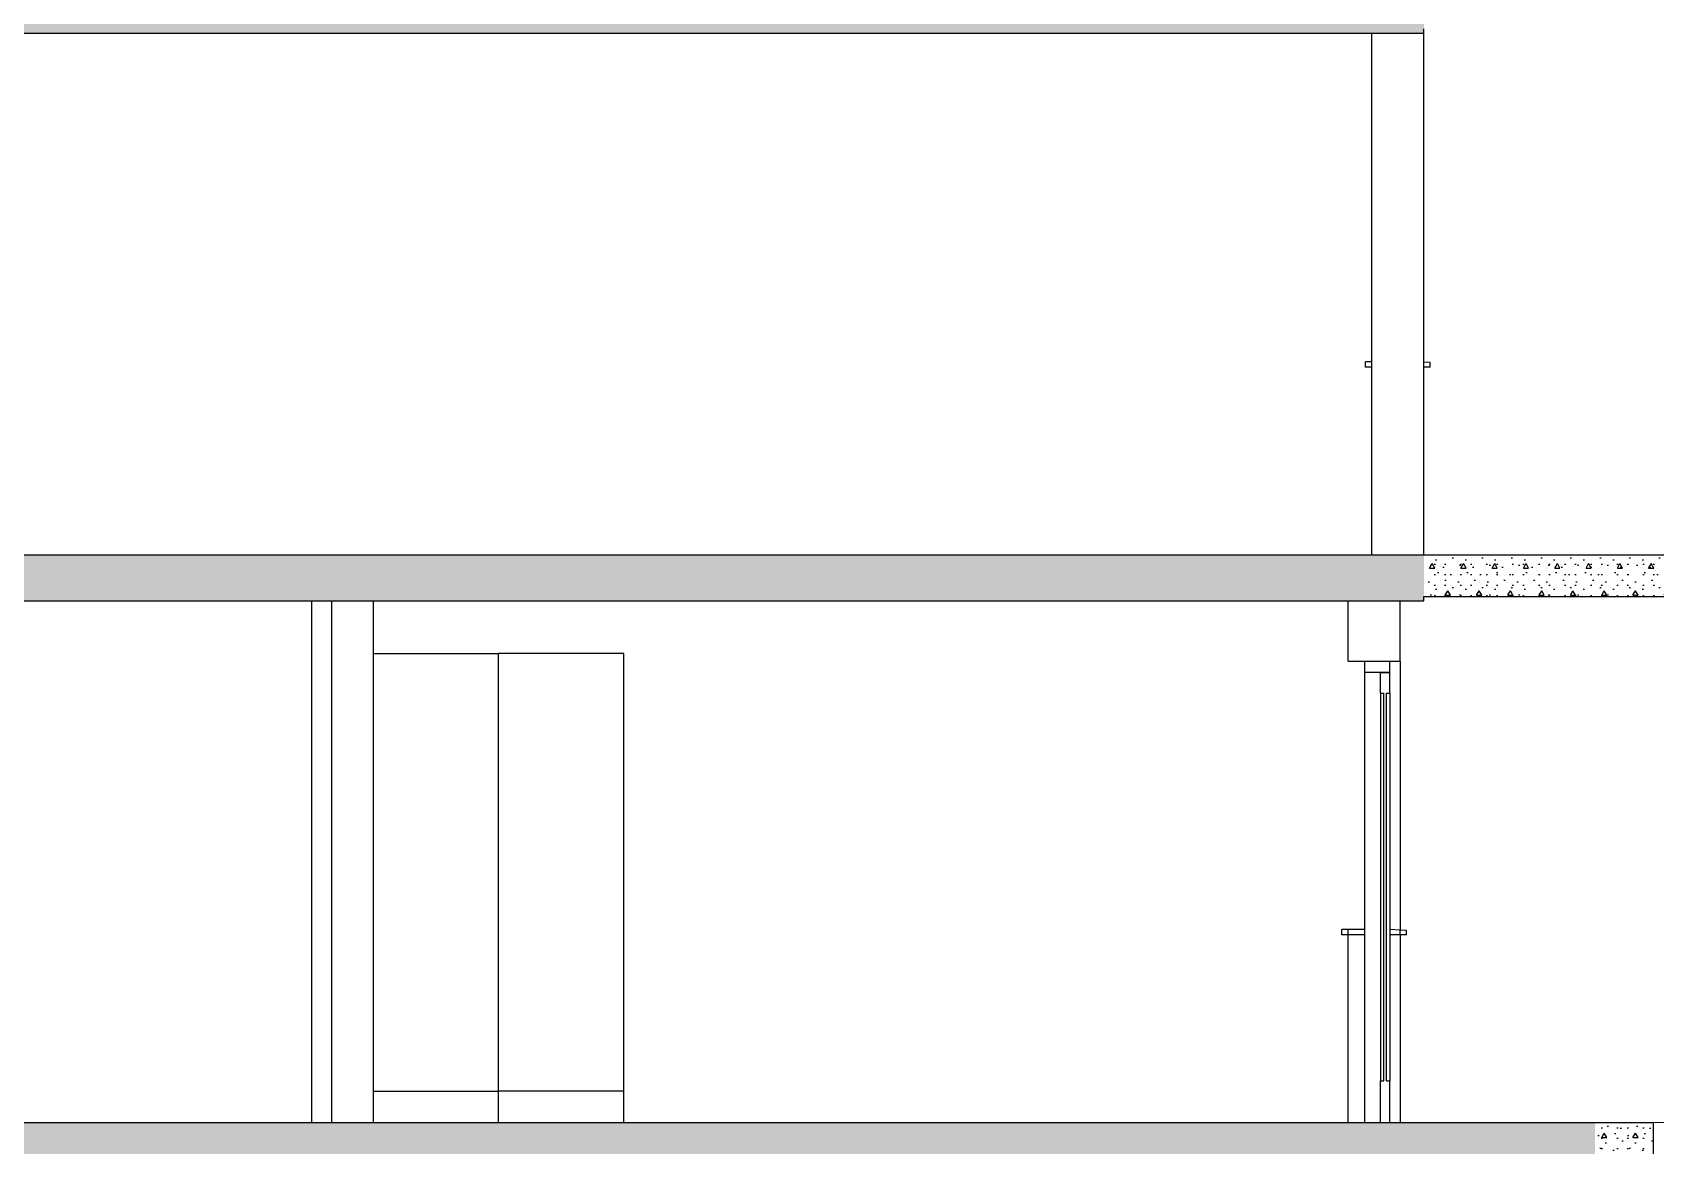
# Model space of a CAD drawing. Header units: millimetres. Extents: x 15 to 2176, y 3 to 641.
# Drawn here: x 1876.1 to 2031.6, y 146.3 to 252.9 of the extents above; entities that cross this region are included whole.
import ezdxf
from ezdxf.xclip import XClip

# ---------------------------------------------------------------- set-up
doc = ezdxf.new("R2010")
doc.units = ezdxf.units.MM
doc.header["$MEASUREMENT"] = 0
doc.header["$XCLIPFRAME"] = 0
for name, color, linetype in [('A--------P-', 7, 'Continuous'), ('A-01SB-----', 3, 'Continuous'), ('A-01SC-----', 7, 'Continuous'), ('A-01SF-----', 7, 'Continuous'), ('A-01SJ-----', 1, 'Continuous'), ('A-27B------', 7, 'Continuous'), ('A-46---B---', 1, 'Continuous')]:
    doc.layers.add(name, color=color, linetype=linetype)
doc.layers.add('A-L-10--EF-', color=4, linetype='Continuous', lineweight=0)
pattern_1 = [(0, (2027.966, 92.474), (0, 5.19615), [0.5, -2.5]), (0, (2029.466, 95.072), (0, 5.19615), [0.5, -2.5]), (60, (2027.966, 92.474), (-4.5, 2.59808), [0.5, -2.5]), (60, (2030.966, 92.474), (-4.5, 2.59808), [0.5, -2.5]), (120, (2028.466, 92.474), (4.5, 2.59808), [0.5, -2.5]), (120, (2031.466, 92.474), (4.5, 2.59808), [0.5, -2.5]), (0, (2027.9658, 92.9741), (0, 1), [0, -1, 0, -1.5]), (45, (2028.4658, 92.9741), (-0.7071068, 0.7071068), [0, -0.75, 0, -1.25])]

# ---------------------------------------------------------------- blocks, each defined once
blk = doc.blocks.new('Drawing_4_4', base_point=(1874.47, 329.56))
at = {"layer": 'A-01SC-----', "linetype": 'Continuous'}
h = blk.add_hatch(dxfattribs=at)
h.set_pattern_fill('FALSAD_PLÅT__LIGGANDE_60_AF', color=256, style=0, pattern_type=2)
h.set_pattern_definition([(0, (2027.966, 92.474), (0, 12), [])])
h.paths.add_polyline_path([(2006.17, 191.63), (2006.17, 192.67), (2003.77, 192.67), (2003.77, 191.63)])
h = blk.add_hatch(dxfattribs=at)
h.set_pattern_fill('BETONG__STD__0004', color=256, style=0, pattern_type=2)
h.set_pattern_definition(pattern_1)
h.paths.add_polyline_path([(2025.83, 148.47), (2025.83, 92.47), (2031.43, 92.47), (2031.43, 148.47)])
at = {"layer": 'A-01SF-----', "linetype": 'Continuous'}
h = blk.add_hatch(dxfattribs=at)
h.set_pattern_fill('BETONG__STD__0004', color=256, style=0, pattern_type=2)
h.set_pattern_definition(pattern_1)
h.paths.add_polyline_path([(2009.43, 252.87), (2009.43, 257.27), (1763.57, 257.27), (1763.57, 252.87)])
h = blk.add_hatch(dxfattribs=at)
h.set_pattern_fill('BETONG__STD__0004', color=256, style=0, pattern_type=2)
h.set_pattern_definition(pattern_1)
h.paths.add_polyline_path([(2009.43, 198.47), (2009.43, 202.87), (1763.57, 202.87), (1763.57, 198.47)])
h = blk.add_hatch(dxfattribs=at)
h.set_pattern_fill('BETONG__STD__0004', color=256, style=0, pattern_type=2)
h.set_pattern_definition(pattern_1)
h.paths.add_polyline_path([(2025.83, 144.07), (2025.83, 148.47), (1763.57, 148.47), (1763.57, 144.07)])
at = {"layer": 'A-01SJ-----', "linetype": 'Continuous'}
h = blk.add_hatch(dxfattribs=at)
h.set_pattern_fill('BETONG__STD__0004', color=256, style=0, pattern_type=2)
h.set_pattern_definition(pattern_1)
h.paths.add_polyline_path([(2052.26, 198.87), (2052.26, 202.87), (2009.43, 202.87), (2009.43, 198.87)])
at = {"layer": 'A-01SB-----'}
for p, q in [((1902.85, 198.47), (1902.85, 148.47)), ((1904.77, 198.47), (1904.77, 148.47)), ((1908.77, 193.43), (1908.77, 198.47)), ((1908.77, 148.47), (1908.77, 151.47))]:
    blk.add_line(p, q, dxfattribs=at)
at = {"layer": 'A-01SC-----'}
for p, q in [((2004.43, 252.87), (2009.43, 252.87)), ((2004.43, 202.87), (2004.43, 252.87)), ((2009.43, 202.87), (2009.43, 252.87)), ((2004.43, 221.37), (2003.83, 221.37)), ((2003.83, 220.87), (2003.83, 221.37)), ((2004.43, 220.87), (2003.83, 220.87)), ((2010.03, 221.29), (2009.43, 221.32)), ((2010.03, 220.87), (2009.43, 220.87)), ((2010.03, 220.87), (2010.03, 221.29)), ((2004.43, 202.87), (2009.43, 202.87)), ((2002.17, 198.47), (2007.17, 198.47)), ((2002.17, 192.67), (2002.17, 198.47)), ((2007.17, 192.67), (2007.17, 198.47)), ((2002.17, 192.67), (2006.17, 192.67)), ((2003.77, 192.67), (2006.17, 192.67)), ((2003.77, 191.63), (2003.77, 192.67)), ((2003.77, 148.47), (2003.77, 191.63)), ((2003.77, 191.63), (2006.17, 191.63)), ((2005.29, 191.61), (2006.17, 191.61)), ((2005.29, 189.61), (2005.29, 191.61)), ((2006.17, 192.67), (2007.17, 192.67)), ((2006.17, 191.63), (2006.17, 192.67)), ((2006.17, 191.61), (2006.17, 191.63)), ((2006.17, 189.61), (2006.17, 191.61)), ((2005.29, 189.61), (2005.29, 152.47)), ((2005.29, 189.61), (2005.6, 189.61)), ((2005.6, 152.47), (2005.6, 189.61)), ((2005.85, 152.47), (2005.85, 189.61)), ((2005.85, 189.61), (2006.17, 189.61)), ((2006.17, 189.61), (2006.17, 152.47)), ((2002.17, 166.97), (2001.57, 166.97)), ((2001.57, 166.47), (2001.57, 166.97)), ((2002.17, 166.47), (2001.57, 166.47)), ((2003.77, 166.97), (2002.17, 166.97)), ((2002.17, 166.47), (2002.17, 166.97)), ((2002.17, 148.47), (2002.17, 166.47)), ((2003.77, 166.47), (2002.17, 166.47)), ((2007.17, 166.92), (2006.17, 166.97)), ((2007.17, 166.47), (2006.17, 166.47)), ((2007.77, 166.89), (2007.17, 166.92)), ((2007.17, 166.47), (2007.17, 166.92)), ((2007.17, 166.47), (2007.17, 148.47)), ((2007.77, 166.47), (2007.17, 166.47)), ((2007.77, 166.47), (2007.77, 166.89)), ((2005.29, 152.47), (2005.6, 152.47)), ((2005.29, 148.47), (2005.29, 152.47)), ((2005.85, 152.47), (2006.17, 152.47)), ((2006.17, 148.47), (2006.17, 152.47)), ((2005.29, 148.47), (2006.17, 148.47)), ((2025.83, 148.47), (2031.43, 148.47)), ((2031.43, 92.47), (2031.43, 148.47))]:
    blk.add_line(p, q, dxfattribs=at)
at = {"layer": 'A-01SF-----'}
for p, q in [((1763.57, 252.87), (2009.43, 252.87)), ((2009.43, 252.87), (2009.43, 253.27)), ((1763.57, 202.87), (2009.43, 202.87)), ((1763.57, 198.47), (2009.43, 198.47)), ((2009.43, 198.47), (2009.43, 198.87)), ((1763.57, 148.47), (2025.83, 148.47))]:
    blk.add_line(p, q, dxfattribs=at)
at = {"layer": 'A-01SJ-----'}
for p, q in [((2009.43, 202.87), (2052.26, 202.87)), ((2009.43, 198.87), (2052.26, 198.87))]:
    blk.add_line(p, q, dxfattribs=at)
at = {"layer": 'A-27B------'}
blk.add_line((2007.17, 192.67), (2007.17, 166.92), dxfattribs=at)
at = {"layer": 'A-46---B---'}
for p, q in [((1908.77, 193.43), (1920.77, 193.43)), ((1908.77, 151.47), (1908.77, 193.43)), ((1932.77, 193.43), (1920.77, 193.43)), ((1920.77, 151.47), (1920.77, 193.43)), ((1932.77, 151.47), (1932.77, 193.43)), ((1908.77, 151.47), (1920.77, 151.47)), ((1920.77, 148.47), (1920.77, 151.47)), ((1932.77, 151.47), (1920.77, 151.47)), ((1932.77, 148.47), (1932.77, 151.47))]:
    blk.add_line(p, q, dxfattribs=at)
at = {"layer": 'A-L-10--EF-'}
for p, q in [((2031.43, 148.47), (2067.43, 148.47)), ((2031.43, 88.07), (2031.43, 148.47))]:
    blk.add_line(p, q, dxfattribs=at)

msp = doc.modelspace()

# ---------------------------------------------------------------- block references
at = {"layer": 'A--------P-'}
ref = msp.add_blockref('Drawing_4_4', (1874.47, 329.56), dxfattribs=at)
XClip(ref).set_block_clipping_path([(1621.1657714889, 18.4741086751), (2127.7704267137, 640.6436337123)])

doc.saveas('drawing.dxf')
